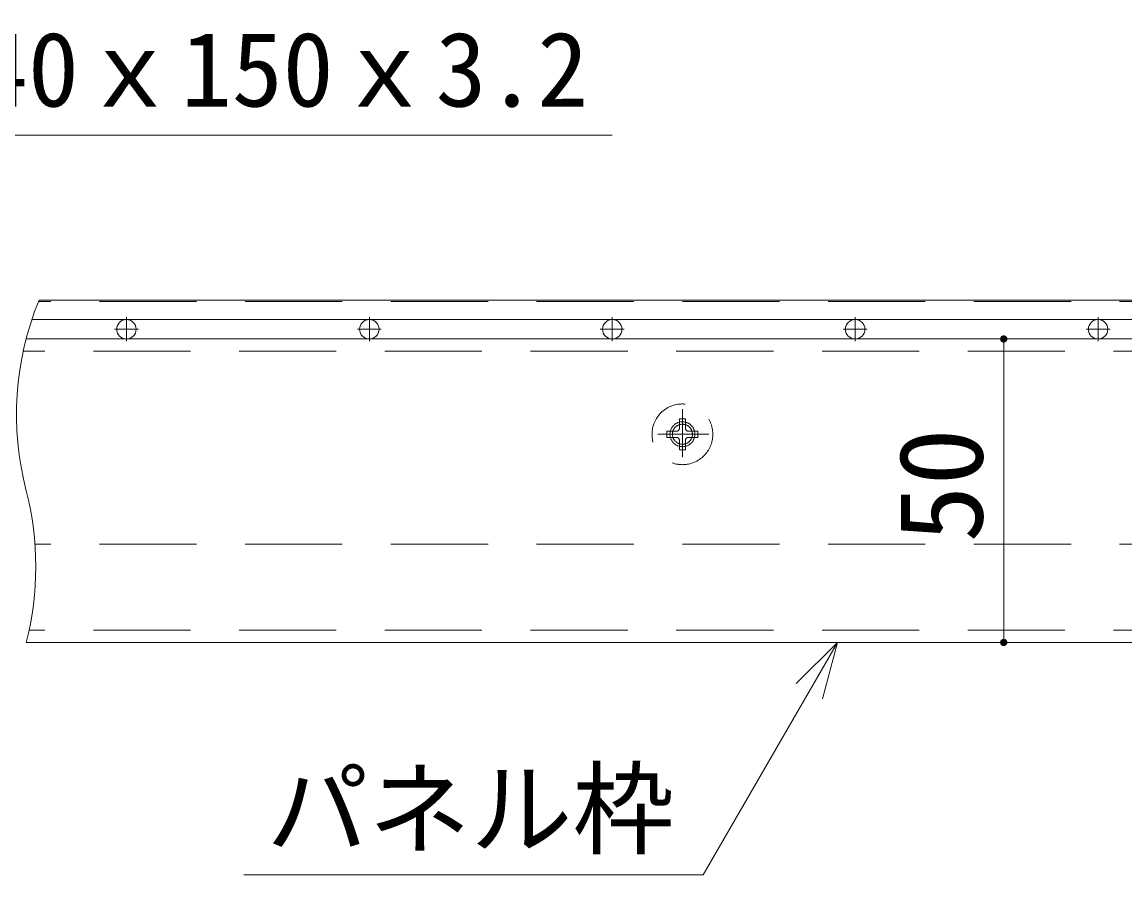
# Model space of a CAD drawing. Units: millimetres, scale not verified. Extents: x -9998 to 10002, y -6925 to 6925.
# Drawn here: x -4100 to -2965, y -4566 to -3688 of the extents above; entities that cross this region are included whole.
import ezdxf
from ezdxf.enums import TextEntityAlignment as Align

# ---------------------------------------------------------------- set-up
doc = ezdxf.new("R2010")
doc.units = ezdxf.units.MM
doc.header["$LTSCALE"] = 50
for name, pattern in [('CHAIN1', [8, 5, -1, 1, -1]), ('DASHED1', [1.8, 1.2, -0.6]), ('DASHED2', [3, 2, -1])]:
    doc.linetypes.add(name, pattern=pattern)
for name, color, linetype, lineweight in [('0-4_1-7', 7, 'Continuous', 9), ('0-5_1-8', 4, 'Continuous', 9), ('1-C_3-4', 6, 'DASHED2', 9), ('1-D_3-7', 7, 'Continuous', 9), ('1-E_3-2', 2, 'Continuous', 9), ('2-7_3-5', 3, 'CHAIN1', 9), ('2-9_3-8', 3, 'Continuous', 9)]:
    doc.layers.add(name, color=color, linetype=linetype, lineweight=lineweight)
doc.styles.add('ＭＳ ゴシック', font='')
doc.styles.get('ＭＳ ゴシック').set_extended_font_data('MS Gothic')

msp = doc.modelspace()

# ---------------------------------------------------------------- linework, layer by layer
at = {"layer": '1-C_3-4', "color": 2}
for p, q in [((-1670.77, -3975.55), (-4083.4, -3975.55)), ((-1670.77, -3994.3), (-4090.28, -3994.3)), ((-1827.02, -4026.8), (-4099.11, -4026.8)), ((-1670.77, -4225.55), (-4087.09, -4225.55)), ((-1827.02, -4314.3), (-4093.2, -4314.3))]:
    msp.add_line(p, q, dxfattribs=at)
at = {"layer": '1-C_3-4', "color": 2, "linetype": 'Continuous'}
for p, q in [((-1827.02, -4014.3), (-4096.16, -4014.3)), ((-1827.02, -4326.8), (-4096.16, -4326.8))]:
    msp.add_line(p, q, dxfattribs=at)
for centre, start, end in [((-3793.58, -4092.43), 157.79015, 194.47751), ((-4398.74, -4248.68), 345.52249, 14.47751)]:
    msp.add_arc(centre, 312.5, start, end, dxfattribs=at)
at = {"layer": '1-D_3-7', "color": 3}
msp.add_line((-3090.08, -4014.3), (-3090.08, -4326.8), dxfattribs=at)
at = {"layer": '1-D_3-7'}
for points in [[(-3093.82, -4014.07), (-3090.08, -4014.3), (-3093.83, -4014.3)], [(-3093.83, -4014.3), (-3090.08, -4014.3), (-3093.8, -4014.77)], [(-3093.76, -4013.6), (-3090.08, -4014.3), (-3093.82, -4014.07)], [(-3093.8, -4014.77), (-3090.08, -4014.3), (-3093.71, -4015.24)], [(-3093.64, -4013.14), (-3090.08, -4014.3), (-3093.76, -4013.6)], [(-3093.71, -4015.24), (-3090.08, -4014.3), (-3090.08, -4018.05)], [(-3093.71, -4015.24), (-3090.31, -4018.05), (-3093.56, -4015.68)], [(-3093.71, -4015.24), (-3090.08, -4018.05), (-3090.31, -4018.05)], [(-3093.47, -4012.71), (-3090.08, -4014.3), (-3093.64, -4013.14)], [(-3093.56, -4015.68), (-3090.78, -4017.99), (-3093.36, -4016.11)], [(-3093.56, -4015.68), (-3090.31, -4018.05), (-3090.78, -4017.99)], [(-3093.24, -4012.29), (-3090.08, -4014.3), (-3093.47, -4012.71)], [(-3093.36, -4016.11), (-3091.24, -4017.87), (-3093.11, -4016.51)], [(-3093.36, -4016.11), (-3090.78, -4017.99), (-3091.24, -4017.87)], [(-3092.97, -4011.91), (-3090.08, -4014.3), (-3093.24, -4012.29)], [(-3093.11, -4016.51), (-3091.67, -4017.7), (-3092.81, -4016.87)], [(-3093.11, -4016.51), (-3091.24, -4017.87), (-3091.67, -4017.7)], [(-3092.97, -4011.91), (-3090.08, -4010.55), (-3090.08, -4014.3)], [(-3092.65, -4011.57), (-3090.08, -4010.55), (-3092.97, -4011.91)], [(-3092.81, -4016.87), (-3092.09, -4017.47), (-3092.47, -4017.19)], [(-3092.81, -4016.87), (-3091.67, -4017.7), (-3092.09, -4017.47)], [(-3092.28, -4011.27), (-3090.08, -4010.55), (-3092.65, -4011.57)], [(-3091.88, -4011.02), (-3090.08, -4010.55), (-3092.28, -4011.27)], [(-3091.46, -4010.82), (-3090.08, -4010.55), (-3091.88, -4011.02)], [(-3091.01, -4010.67), (-3090.08, -4010.55), (-3091.46, -4010.82)], [(-3090.55, -4010.58), (-3090.08, -4010.55), (-3091.01, -4010.67)], [(-3090.08, -4010.55), (-3086.33, -4014.3), (-3090.08, -4014.3)], [(-3090.08, -4010.55), (-3086.36, -4013.83), (-3086.33, -4014.3)], [(-3090.08, -4010.55), (-3086.45, -4013.37), (-3086.36, -4013.83)], [(-3090.08, -4010.55), (-3086.59, -4012.92), (-3086.45, -4013.37)], [(-3089.84, -4010.56), (-3086.59, -4012.92), (-3090.08, -4010.55)], [(-3090.08, -4014.3), (-3089.61, -4018.02), (-3090.08, -4018.05)], [(-3090.08, -4014.3), (-3089.15, -4017.93), (-3089.61, -4018.02)], [(-3090.08, -4014.3), (-3088.7, -4017.79), (-3089.15, -4017.93)], [(-3090.08, -4014.3), (-3088.27, -4017.59), (-3088.7, -4017.79)], [(-3090.08, -4014.3), (-3087.87, -4017.34), (-3088.27, -4017.59)], [(-3090.08, -4014.3), (-3087.51, -4017.04), (-3087.87, -4017.34)], [(-3090.08, -4014.3), (-3087.19, -4016.69), (-3087.51, -4017.04)], [(-3090.08, -4014.3), (-3086.91, -4016.31), (-3087.19, -4016.69)], [(-3086.33, -4014.3), (-3086.91, -4016.31), (-3090.08, -4014.3)], [(-3089.38, -4010.62), (-3086.59, -4012.92), (-3089.84, -4010.56)], [(-3089.38, -4010.62), (-3086.79, -4012.5), (-3086.59, -4012.92)], [(-3088.92, -4010.74), (-3086.79, -4012.5), (-3089.38, -4010.62)], [(-3088.92, -4010.74), (-3087.04, -4012.1), (-3086.79, -4012.5)], [(-3088.48, -4010.91), (-3087.04, -4012.1), (-3088.92, -4010.74)], [(-3088.48, -4010.91), (-3087.34, -4011.74), (-3087.04, -4012.1)], [(-3088.07, -4011.14), (-3087.34, -4011.74), (-3088.48, -4010.91)], [(-3088.07, -4011.14), (-3087.69, -4011.41), (-3087.34, -4011.74)], [(-3086.33, -4014.3), (-3086.69, -4015.9), (-3086.91, -4016.31)], [(-3086.33, -4014.3), (-3086.51, -4015.46), (-3086.69, -4015.9)], [(-3086.33, -4014.3), (-3086.39, -4015.01), (-3086.51, -4015.46)], [(-3086.33, -4014.3), (-3086.34, -4014.54), (-3086.39, -4015.01)], [(-3092.97, -4324.41), (-3090.08, -4326.8), (-3093.24, -4324.79)], [(-3092.97, -4324.41), (-3090.08, -4323.05), (-3090.08, -4326.8)], [(-3092.65, -4324.07), (-3090.08, -4323.05), (-3092.97, -4324.41)], [(-3092.28, -4323.77), (-3090.08, -4323.05), (-3092.65, -4324.07)], [(-3091.88, -4323.52), (-3090.08, -4323.05), (-3092.28, -4323.77)], [(-3091.46, -4323.32), (-3090.08, -4323.05), (-3091.88, -4323.52)], [(-3091.01, -4323.17), (-3090.08, -4323.05), (-3091.46, -4323.32)], [(-3090.55, -4323.08), (-3090.08, -4323.05), (-3091.01, -4323.17)], [(-3090.08, -4323.05), (-3086.33, -4326.8), (-3090.08, -4326.8)], [(-3090.08, -4323.05), (-3086.36, -4326.33), (-3086.33, -4326.8)], [(-3090.08, -4323.05), (-3086.45, -4325.87), (-3086.36, -4326.33)], [(-3090.08, -4323.05), (-3086.59, -4325.42), (-3086.45, -4325.87)], [(-3089.84, -4323.06), (-3086.59, -4325.42), (-3090.08, -4323.05)], [(-3089.84, -4323.06), (-3086.79, -4325), (-3086.59, -4325.42)], [(-3089.38, -4323.12), (-3086.79, -4325), (-3089.84, -4323.06)], [(-3089.38, -4323.12), (-3087.04, -4324.6), (-3086.79, -4325)], [(-3088.92, -4323.24), (-3087.04, -4324.6), (-3089.38, -4323.12)], [(-3088.92, -4323.24), (-3087.34, -4324.24), (-3087.04, -4324.6)], [(-3088.48, -4323.41), (-3087.34, -4324.24), (-3088.92, -4323.24)], [(-3088.48, -4323.41), (-3087.69, -4323.91), (-3087.34, -4324.24)], [(-3088.07, -4323.64), (-3087.69, -4323.91), (-3088.48, -4323.41)], [(-3093.82, -4326.57), (-3090.08, -4326.8), (-3093.83, -4326.8)], [(-3093.83, -4326.8), (-3090.08, -4326.8), (-3093.8, -4327.27)], [(-3093.76, -4326.1), (-3090.08, -4326.8), (-3093.82, -4326.57)], [(-3093.8, -4327.27), (-3090.08, -4326.8), (-3093.71, -4327.74)], [(-3093.64, -4325.64), (-3090.08, -4326.8), (-3093.76, -4326.1)], [(-3093.71, -4327.74), (-3090.08, -4326.8), (-3090.08, -4330.55)], [(-3093.71, -4327.74), (-3090.08, -4330.55), (-3093.56, -4328.18)], [(-3093.47, -4325.21), (-3090.08, -4326.8), (-3093.64, -4325.64)], [(-3093.56, -4328.18), (-3090.31, -4330.55), (-3093.36, -4328.61)], [(-3093.56, -4328.18), (-3090.08, -4330.55), (-3090.31, -4330.55)], [(-3093.24, -4324.79), (-3090.08, -4326.8), (-3093.47, -4325.21)], [(-3093.36, -4328.61), (-3090.78, -4330.49), (-3093.11, -4329.01)], [(-3093.36, -4328.61), (-3090.31, -4330.55), (-3090.78, -4330.49)], [(-3093.11, -4329.01), (-3091.24, -4330.37), (-3092.81, -4329.37)], [(-3093.11, -4329.01), (-3090.78, -4330.49), (-3091.24, -4330.37)], [(-3092.81, -4329.37), (-3091.67, -4330.2), (-3092.47, -4329.69)], [(-3092.81, -4329.37), (-3091.24, -4330.37), (-3091.67, -4330.2)], [(-3092.47, -4329.69), (-3091.67, -4330.2), (-3092.09, -4329.97)], [(-3090.08, -4326.8), (-3089.61, -4330.52), (-3090.08, -4330.55)], [(-3090.08, -4326.8), (-3089.15, -4330.43), (-3089.61, -4330.52)], [(-3090.08, -4326.8), (-3088.7, -4330.29), (-3089.15, -4330.43)], [(-3090.08, -4326.8), (-3088.27, -4330.09), (-3088.7, -4330.29)], [(-3090.08, -4326.8), (-3087.87, -4329.84), (-3088.27, -4330.09)], [(-3090.08, -4326.8), (-3087.51, -4329.54), (-3087.87, -4329.84)], [(-3090.08, -4326.8), (-3087.19, -4329.19), (-3087.51, -4329.54)], [(-3090.08, -4326.8), (-3086.91, -4328.81), (-3087.19, -4329.19)], [(-3086.33, -4326.8), (-3086.91, -4328.81), (-3090.08, -4326.8)], [(-3086.33, -4326.8), (-3086.69, -4328.4), (-3086.91, -4328.81)], [(-3086.33, -4326.8), (-3086.51, -4327.96), (-3086.69, -4328.4)], [(-3086.33, -4326.8), (-3086.39, -4327.51), (-3086.51, -4327.96)], [(-3086.33, -4326.8), (-3086.34, -4327.04), (-3086.39, -4327.51)]]:
    msp.add_solid(points, dxfattribs=at)
at = {"layer": '1-E_3-2', "linetype": 'DASHED1'}
for p, q in [((-3423.9, -4096.56), (-3417.65, -4096.56)), ((-3423.9, -4096.56), (-3423.9, -4106.25)), ((-3417.65, -4096.56), (-3417.65, -4106.25)), ((-3436.71, -4109.37), (-3427.02, -4109.37)), ((-3436.71, -4115.62), (-3436.71, -4109.37)), ((-3436.71, -4115.62), (-3427.02, -4115.62)), ((-3423.9, -4128.43), (-3423.9, -4118.75)), ((-3417.65, -4128.43), (-3417.65, -4118.75)), ((-3404.83, -4109.37), (-3414.52, -4109.37)), ((-3404.83, -4115.62), (-3414.52, -4115.62)), ((-3404.83, -4109.37), (-3404.83, -4115.62)), ((-3417.65, -4128.43), (-3423.9, -4128.43))]:
    msp.add_line(p, q, dxfattribs=at)
at = {"layer": '1-E_3-2', "color": 3, "linetype": 'CHAIN1'}
for p, q in [((-3420.77, -4086.64), (-3420.77, -4135.88)), ((-3393.62, -4112.43), (-3446.11, -4112.43))]:
    msp.add_line(p, q, dxfattribs=at)
at = {"layer": '1-E_3-2', "linetype": 'DASHED1'}
msp.add_circle((-3420.77, -4112.5), 31.25, dxfattribs=at)
at = {"layer": '1-E_3-2', "linetype": 'DASHED2'}
for radius in [12.81, 10.31]:
    msp.add_circle((-3420.77, -4112.43), radius, dxfattribs=at)
at = {"layer": '1-E_3-2', "linetype": 'DASHED1'}
for centre, start, end in [((-3427.02, -4106.25), 270, 0), ((-3414.52, -4106.25), 180, 270), ((-3427.02, -4118.75), 0, 90), ((-3414.52, -4118.75), 90, 180)]:
    msp.add_arc(centre, 3.12, start, end, dxfattribs=at)
at = {"layer": '2-7_3-5', "color": 6, "linetype": 'Continuous'}
for p, q in [((-1670.77, -3974.3), (-4082.9, -3974.3)), ((-4090.28, -3994.3), (-1670.77, -3994.3))]:
    msp.add_line(p, q, dxfattribs=at)
at = {"layer": '2-7_3-5'}
for p, q in [((-3992.96, -3991.85), (-3992.96, -4016.72)), ((-3742.96, -3991.85), (-3742.96, -4016.72)), ((-3492.96, -3991.85), (-3492.96, -4016.72)), ((-3242.96, -3991.85), (-3242.96, -4016.72)), ((-2992.96, -3991.85), (-2992.96, -4016.72)), ((-3980.66, -4004.3), (-4005.3, -4004.3)), ((-3730.66, -4004.3), (-3755.3, -4004.3)), ((-3480.66, -4004.3), (-3505.3, -4004.3)), ((-3230.66, -4004.3), (-3255.3, -4004.3)), ((-2980.66, -4004.3), (-3005.3, -4004.3))]:
    msp.add_line(p, q, dxfattribs=at)
at = {"layer": '2-7_3-5', "color": 6, "linetype": 'Continuous'}
for centre in [(-3992.96, -4004.3), (-3742.96, -4004.3), (-3492.96, -4004.3), (-3242.96, -4004.3), (-2992.96, -4004.3)]:
    msp.add_circle(centre, 10, dxfattribs=at)
at = {"layer": '2-9_3-8'}
for p, q in [((-4586.61, -3804.56), (-3492.89, -3804.56)), ((-3261.22, -4326.8), (-3399.46, -4566.25)), ((-3261.22, -4326.8), (-3303.64, -4369.23)), ((-3261.22, -4326.8), (-3276.75, -4384.76)), ((-3872.08, -4566.25), (-3399.46, -4566.25))]:
    msp.add_line(p, q, dxfattribs=at)

# ---------------------------------------------------------------- texts
at = {"layer": '0-4_1-7', "color": 4, "style": 'ＭＳ ゴシック'}
msp.add_text('50', height=86.51, rotation=90, dxfattribs=at).set_placement((-3085.87, -4223.99), align=Align.BOTTOM_LEFT)
at = {"layer": '0-5_1-8', "style": 'ＭＳ ゴシック'}
for s, p in [('ネット＠40ｘ150ｘ3.2', (-4566.61, -3798.08)), ('パネル枠', (-3848.89, -4559.77))]:
    msp.add_text(s, height=76.98, dxfattribs=at).set_placement(p, align=Align.BOTTOM_LEFT)

doc.saveas('drawing.dxf')
